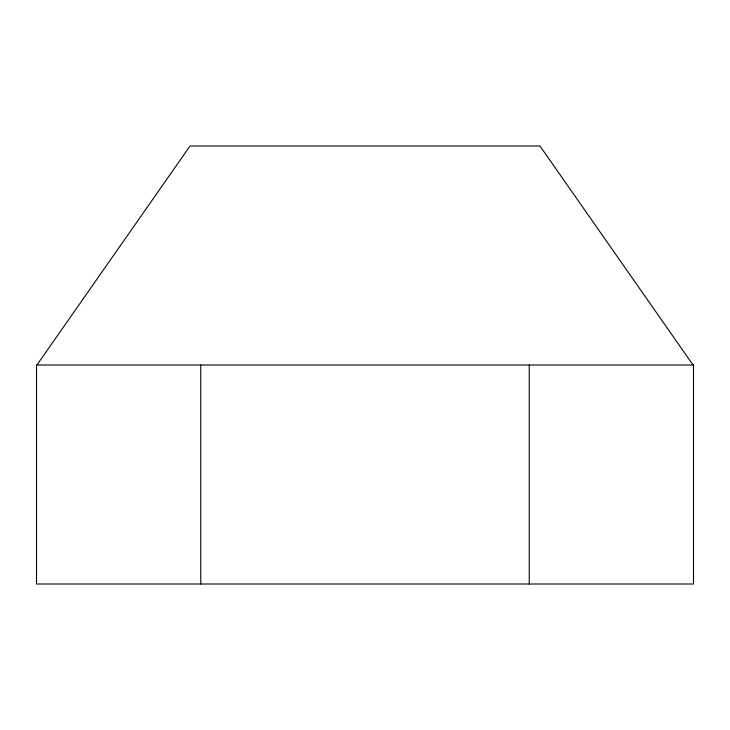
<?xml version="1.0" encoding="UTF-8"?>
<svg xmlns="http://www.w3.org/2000/svg" width="730" height="730" viewBox="0 0 730 730"><rect width="100%" height="100%" fill="white"/><g stroke="black" fill="none" stroke-linecap="round" stroke-linejoin="round"><path stroke-width="1.09" d="M36.938 365L190.037 146L539.963 146L693.062 365M529.25 365L529.25 584M200.75 365L200.75 584M693.5 365L36.5 365L36.5 584L693.5 584L693.5 365"/></g></svg>
